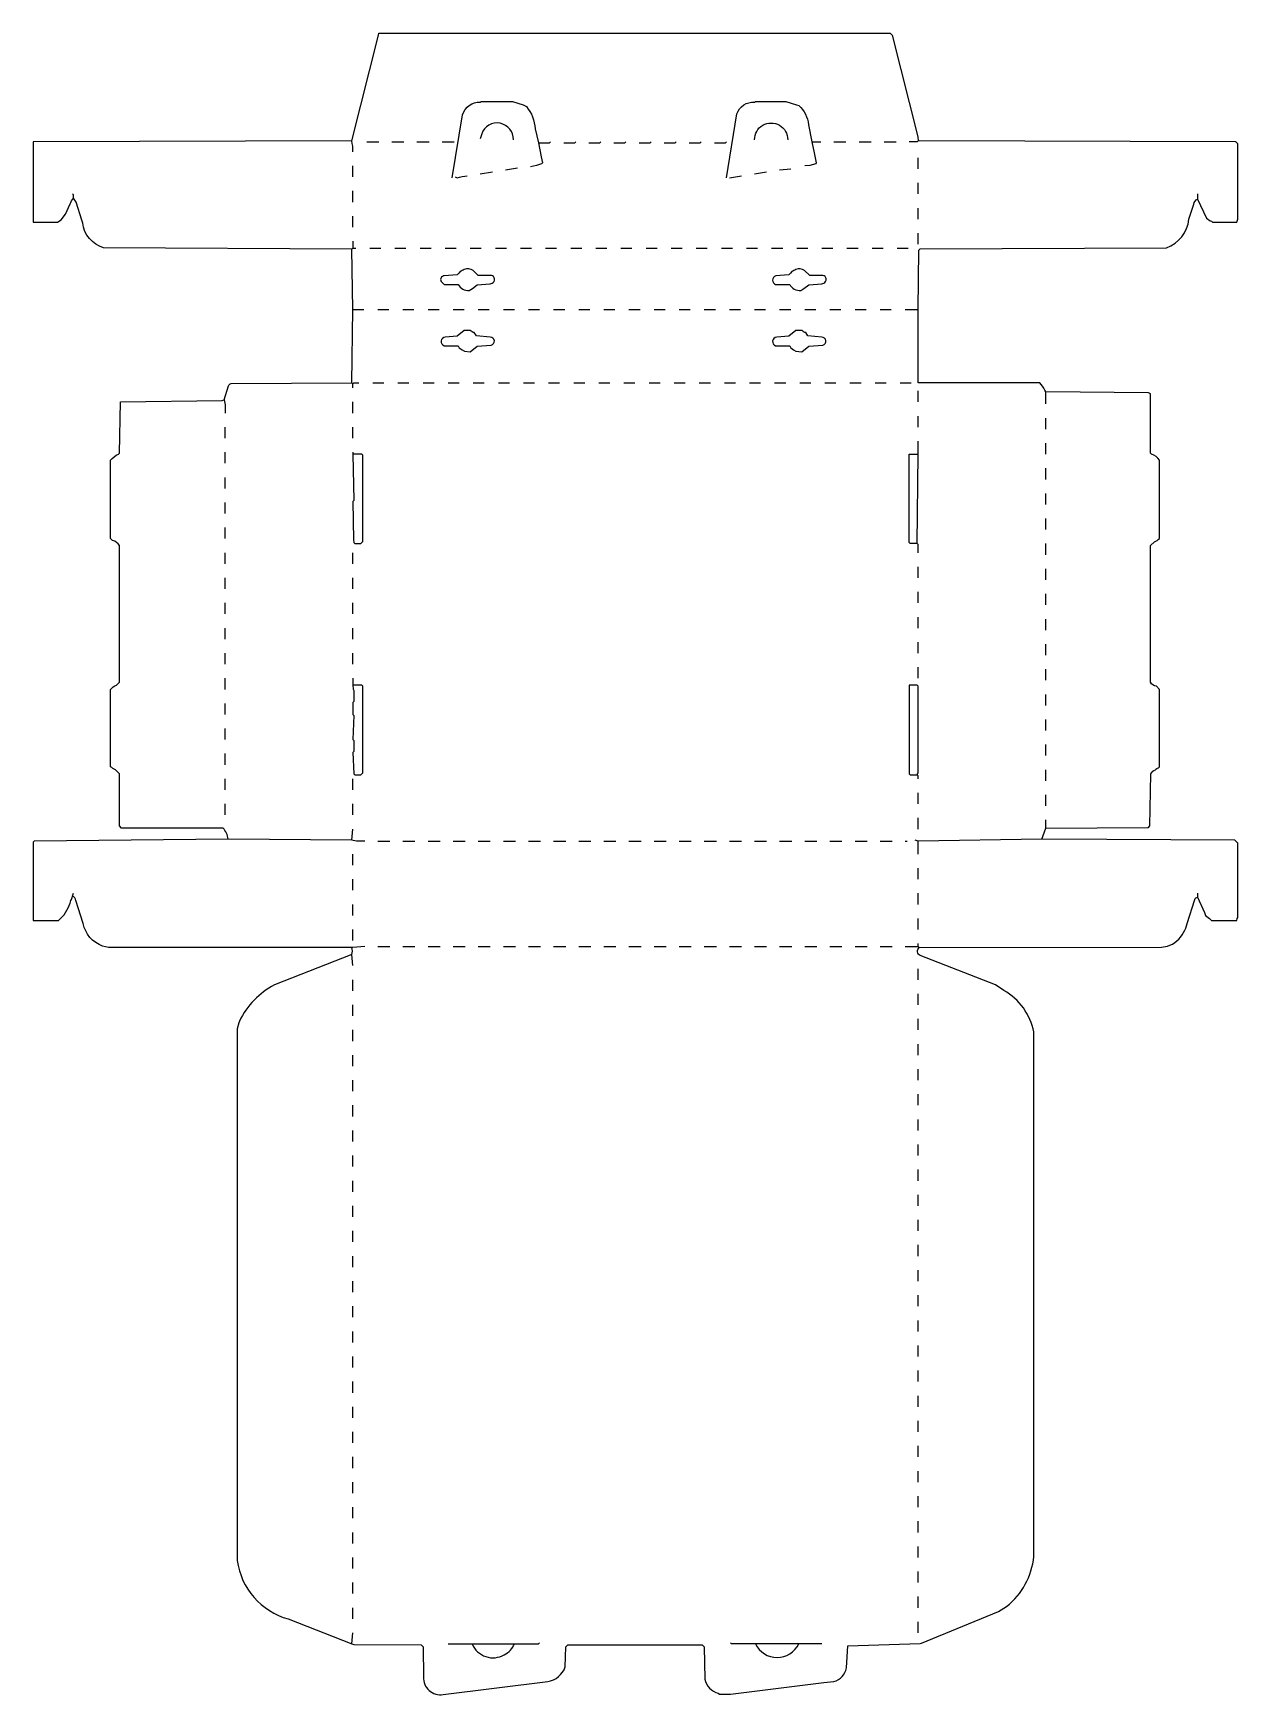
# Model space of a CAD drawing. Extents: x 62 to 1261, y 85 to 1739.
import ezdxf

# ---------------------------------------------------------------- set-up
doc = ezdxf.new("R2010")
doc.units = 0
doc.layers.get('0').update_dxf_attribs({"linetype": 'CONTINUOUS'})

msp = doc.modelspace()

# ---------------------------------------------------------------- linework, layer by layer
at = {"color": 250, "linetype": 'CONTINUOUS'}
for points in [[(379, 1632), (405.7, 1737.1), (406, 1739), (915, 1739), (917, 1737), (942.615385, 1635.923077), (943, 1632)], [(394, 1631), (406, 1631)], [(419, 1631), (431, 1631)], [(444, 1631), (456, 1631)], [(469, 1631), (481, 1631)], [(837, 1631), (846, 1631)], [(859, 1631), (871, 1631)], [(884, 1631), (896, 1631)], [(909, 1631), (921, 1631)], [(943, 1604), (943, 1615)], [(780, 1599), (792, 1601)], [(805, 1603), (816, 1604)], [(943, 1579), (943, 1590)], [(943, 1554), (943, 1565)], [(943, 1529), (943, 1540)], [(397, 1525), (408, 1525)], [(422, 1525), (433, 1525)], [(447, 1525), (458, 1525)], [(472, 1525), (483, 1525)], [(497, 1525), (508, 1525)], [(522, 1525), (533, 1525)], [(547, 1525), (558, 1525)], [(572, 1525), (583, 1525)], [(597, 1525), (608, 1525)], [(622, 1525), (633, 1525)], [(647, 1525), (658, 1525)], [(672, 1525), (683, 1525)], [(697, 1525), (708, 1525)], [(722, 1525), (733, 1525)], [(747, 1525), (758, 1525)], [(772, 1525), (783, 1525)], [(797, 1525), (808, 1525)], [(822, 1525), (833, 1525)], [(847, 1525), (858, 1525)], [(872, 1525), (883, 1525)], [(897, 1525), (908, 1525)], [(922, 1525), (933, 1525)], [(380, 1464), (391, 1464)], [(405, 1464), (416, 1464)], [(430, 1464), (441, 1464)], [(455, 1464), (466, 1464)], [(480, 1464), (491, 1464)], [(505, 1464), (516, 1464)], [(530, 1464), (541, 1464)], [(555, 1464), (566, 1464)], [(580, 1464), (591, 1464)], [(605, 1464), (616, 1464)], [(630, 1464), (641, 1464)], [(655, 1464), (666, 1464)], [(680, 1464), (691, 1464)], [(705, 1464), (716, 1464)], [(730, 1464), (741, 1464)], [(755, 1464), (766, 1464)], [(780, 1464), (791, 1464)], [(805, 1464), (816, 1464)], [(830, 1464), (841, 1464)], [(855, 1464), (866, 1464)], [(880, 1464), (891, 1464)], [(905, 1464), (916, 1464)], [(930, 1464), (943, 1464)], [(400, 1391), (411, 1391)], [(425, 1391), (436, 1391)], [(450, 1391), (461, 1391)], [(475, 1391), (486, 1391)], [(500, 1391), (511, 1391)], [(525, 1391), (536, 1391)], [(550, 1391), (561, 1391)], [(575, 1391), (586, 1391)], [(600, 1391), (611, 1391)], [(625, 1391), (636, 1391)], [(650, 1391), (661, 1391)], [(675, 1391), (686, 1391)], [(700, 1391), (711, 1391)], [(725, 1391), (736, 1391)], [(750, 1391), (761, 1391)], [(775, 1391), (786, 1391)], [(800, 1391), (811, 1391)], [(825, 1391), (836, 1391)], [(850, 1391), (861, 1391)], [(875, 1391), (886, 1391)], [(900, 1391), (911, 1391)], [(925, 1391), (936, 1391)], [(943, 1372), (943, 1383)], [(1070, 1370), (1070, 1382)], [(943, 1347), (943, 1358)], [(1070, 1345), (1070, 1356)], [(943, 1222), (943, 1230), (942, 1231), (943, 1320), (943, 1333)], [(1070, 1320), (1070, 1331)], [(380, 1322), (380, 1320), (381, 1274), (380, 1273), (380.647059, 1234.911765), (381, 1232), (382, 1231), (388, 1231), (390, 1233), (390, 1319), (389, 1320), (380, 1320)], [(942, 1231), (935, 1231), (934, 1232), (934, 1320), (943, 1320)], [(1070, 1295), (1070, 1306)], [(1070, 1270), (1070, 1281)], [(1070, 1245), (1070, 1256)], [(1070, 1220), (1070, 1231)], [(943, 1197), (943, 1208)], [(1070, 1195), (1070, 1206)], [(943, 1172), (943, 1183)], [(1070, 1170), (1070, 1181)], [(943, 1147), (943, 1158)], [(1070, 1145), (1070, 1156)], [(943, 1122), (943, 1133)], [(1070, 1120), (1070, 1131)], [(943, 1097), (943, 1108)], [(1070, 1095), (1070, 1106)], [(943, 997), (943, 1000), (942, 1001), (942.2, 1001.9), (943, 1003), (943, 1089), (942, 1090), (934, 1090), (934, 1002), (935, 1001), (942, 1001)], [(1070, 1070), (1070, 1081)], [(1070, 1045), (1070, 1056)], [(1070, 1020), (1070, 1031)], [(1070, 995), (1070, 1006)], [(943, 972), (943, 983)], [(1070, 970), (1070, 981)], [(943, 947), (943, 958)], [(1066, 937), (1070, 948), (1070, 956)], [(1221, 883), (1221, 879), (1227.8, 863.9), (1229, 861), (1232.846154, 857.769231), (1235, 856), (1260, 856), (1260.3, 857.9), (1261, 859), (1261, 933), (1258, 936), (1066.9, 936.8), (1066, 937), (943, 935), (940, 936)], [(943, 922), (943, 935)], [(943, 897), (943, 908)], [(943, 872), (943, 883)], [(943, 847), (943, 858)], [(943, 830), (943, 833)], [(943, 797), (943, 808)], [(943, 772), (943, 783)], [(943, 747), (943, 758)], [(943, 722), (943, 733)], [(943, 697), (943, 708)], [(943, 672), (943, 683)], [(943, 647), (943, 658)], [(943, 622), (943, 633)], [(943, 597), (943, 608)], [(943, 572), (943, 583)], [(943, 547), (943, 558)], [(943, 522), (943, 533)], [(943, 497), (943, 508)], [(943, 472), (943, 483)], [(943, 447), (943, 458)], [(943, 422), (943, 433)], [(943, 397), (943, 408)], [(943, 372), (943, 383)], [(943, 347), (943, 358)], [(943, 322), (943, 333)], [(943, 297), (943, 308)], [(943, 272), (943, 283)], [(943, 247), (943, 258)], [(943, 222), (943, 233)], [(943, 197), (943, 208)], [(943, 172), (943, 183)], [(943, 147), (943, 158)]]:
    msp.add_lwpolyline(points, dxfattribs=at)
for points in [[(479, 1595), (489.405405, 1657.932432, -0.348147), (506.932432, 1670.405405), (508, 1671), (539, 1671), (549.8, 1667.6), (553, 1666, -0.157718), (561.615385, 1643.923077), (565, 1630), (567.615385, 1615.923077), (569, 1610), (568, 1609), (562.932432, 1607.405405), (557, 1606)], [(752, 1595), (762.384615, 1658.923077, -0.331984), (779.932432, 1670.405405), (781, 1671), (811, 1671), (821.9, 1667.8), (824, 1667, -0.198513), (833.615385, 1647.923077), (837, 1631), (839.384615, 1620.076923), (841.5, 1610), (841, 1609), (834.932432, 1607.405405), (830, 1607)], [(540, 1633, 0.849054), (508.384615, 1638.923077), (507, 1634)], [(780, 1633, -1.008633), (813, 1633)], [(380, 1621, 0.091428), (379, 1632), (62, 1631), (62, 1551), (86, 1551), (89.9, 1553.2), (94.2, 1558.9), (98.7, 1569.1, -0.073385), (102, 1575)], [(1221, 1579), (1221, 1574), (1230, 1555, 0.098514), (1234.9, 1551.8), (1236, 1551), (1260, 1551), (1261, 1554), (1261, 1629), (1259, 1631), (943.9, 1631.8), (943, 1632), (942, 1631), (934, 1631)], [(379, 1391), (380, 1464), (379, 1524), (132.002024, 1525.497959, -0.300602), (111.3, 1550.1), (110.3, 1553.1), (104.6, 1570.8), (102, 1575), (102, 1578), (101, 1579)], [(1070, 948), (1171.995193, 948.495099), (1173.509609, 950.009253), (1174.490391, 1001.990747, -0.201318), (1179, 1006, -0.184026), (1182, 1008), (1183, 1009), (1183, 1086), (1180, 1089, -0.199609), (1174, 1093), (1174, 1229), (1178.1, 1232.8, 0.089283), (1183, 1236), (1183, 1314, 0.214942), (1175, 1320), (1174, 1321), (1174, 1380), (1172.1, 1381.2), (1070, 1382), (1068.8, 1383.9, 0.090711), (1064, 1391), (943, 1391), (943, 1464), (943.49153, 1522.991808), (945.002024, 1524.502041), (1189.997976, 1525.497959, 0.292469), (1212.352941, 1553.911765), (1217.3, 1568.9, -0.269851), (1221, 1574)], [(496, 1483), (499.1, 1484.8), (504.032995, 1488.538071), (516.967005, 1489.461929), (518.9, 1490.2, 0.71919), (518, 1498), (505, 1498), (499.795082, 1502.754098, 0.260846), (491, 1504, -0.120666), (487, 1502), (485.8, 1500.1), (483.967005, 1498.461929), (471.032995, 1497.538071, 0.575571), (468, 1492), (471, 1489), (485, 1489, 0.308304), (496, 1483)], [(826, 1483), (829.1, 1484.8), (834.032995, 1488.538071), (846.967005, 1489.461929), (848.9, 1490.2, 0.71919), (848, 1498), (835, 1498), (829.795082, 1502.754098, 0.260846), (821, 1504, -0.120666), (817, 1502), (815.8, 1500.1), (813.967005, 1498.461929), (801.032995, 1497.538071, 0.721603), (801, 1489), (815, 1489, 0.308304), (826, 1483)], [(497, 1422), (504.030973, 1427.535398), (517.969027, 1428.464602, 0.872977), (516.969027, 1436.535398), (503.14, 1437.98), (501, 1441, -0.120666), (497, 1443), (491, 1443), (483.964706, 1437.458824), (472.035294, 1436.541176, 0.825225), (471, 1428), (485, 1428), (486, 1426), (488.846154, 1423.769231), (491.176471, 1422.705882), (497, 1422)], [(827, 1422), (834.030973, 1427.535398), (847.969027, 1428.464602, 0.872977), (846.969027, 1436.535398), (833.14, 1437.98), (831, 1441, -0.120666), (827, 1443), (821, 1443), (813.964706, 1437.458824), (802.035294, 1436.541176, 0.825225), (801, 1428), (815, 1428), (816, 1426), (818.846154, 1423.769231), (821.176471, 1422.705882), (827, 1422)], [(252, 1374), (256.352941, 1387.911765, -0.205373), (259.004098, 1390.504166), (379, 1391), (380, 1390), (381, 1391), (386, 1391)], [(256, 937, 0.155288), (251, 948), (150, 948), (148, 950), (148, 1002), (144, 1006, -0.078461), (139, 1009), (139, 1086, -0.115932), (144.9, 1090.2), (148, 1093), (148, 1229, 0.208921), (141, 1234), (139, 1236), (139, 1314, -0.137915), (147, 1320), (148, 1321), (149, 1372), (249.995099, 1373.495001), (252, 1374, -0.085202), (253, 1361)], [(392, 935, -0.096159), (379, 936), (256, 937), (63, 935), (62, 934), (62, 856), (87, 856), (89.1, 857.8, 0.149441), (99.3, 875.9, 0.142667), (101, 880), (102, 883)], [(392, 830), (380, 829), (137, 829), (131.067568, 830.405405, -0.2591), (111.7, 852.9), (104.482759, 875.793103, 0.316656), (101, 880)], [(930, 830), (943, 830), (944, 829), (1184.997942, 829.497925), (1190.932432, 830.405405, 0.206517), (1207, 844, 0.076612), (1210.7, 853.1), (1218.3, 876.9, -0.286047), (1221, 879)], [(379, 822), (302.1, 791.8, 0.157937), (267.3, 755.9), (266.7, 754.1), (265, 748), (265, 219, 0.298509), (315.9, 160.8), (379, 136), (381.007243, 135.492541), (448, 135), (450, 133), (450.483368, 103.015593, 0.47692), (470.053846, 85.569231), (574.088235, 98.647059, 0.279379), (591.524887, 113.022624), (592, 133), (593, 134), (594, 135), (728, 135), (730, 133), (730.484404, 101.014679, 0.272456), (743.9, 86.8), (745, 86), (756, 86), (848.95122, 97.439024), (858.955446, 98.445545, 0.285646), (871.523711, 112.021649), (873, 134), (944.9, 136.3), (946.1, 136.8), (1022.9, 168.2), (1030.9, 173.2, 0.203266), (1058, 223), (1058, 745, 0.219021), (1028.153846, 786.230769), (1019.846154, 791.769231), (950.9, 818.8), (945, 821, -0.537548), (944, 829)], [(499, 136, 0.457025), (530.9, 125.2, 0.188173), (541, 136)], [(781, 136, 0.629981), (824, 136)]]:
    msp.add_lwpolyline(points, format="xyb", dxfattribs=at)
at = {"color": 251, "linetype": 'CONTINUOUS'}
for points in [[(565, 1630), (576, 1630), (577, 1631)], [(380, 1596), (380, 1607)], [(380, 1571), (380, 1582)], [(380, 1546), (380, 1557)], [(380, 1386), (380, 1390)], [(380, 1361), (380, 1372)], [(253, 1336), (253, 1347)], [(380, 1336), (380, 1347)], [(253, 1311), (253, 1322)], [(253, 1286), (253, 1297)], [(253, 1261), (253, 1272)], [(253, 1236), (253, 1247)], [(253, 1211), (253, 1222)], [(380, 1211), (380, 1222)], [(253, 1186), (253, 1197)], [(380, 1186), (380, 1197)], [(253, 1161), (253, 1172)], [(380, 1161), (380, 1172)], [(253, 1136), (253, 1147)], [(380, 1136), (380, 1147)], [(253, 1111), (253, 1122)], [(380, 1111), (380, 1122)], [(253, 1086), (253, 1097)], [(253, 1061), (253, 1072)], [(253, 1036), (253, 1047)], [(253, 1011), (253, 1022)], [(253, 986), (253, 997)], [(380, 986), (380, 997)], [(253, 961), (253, 972)], [(380, 961), (380, 972)], [(379, 936), (380, 947)], [(405, 935), (417, 935)], [(430, 935), (442, 935)], [(455, 935), (467, 935)], [(480, 935), (492, 935)], [(505, 935), (517, 935)], [(530, 935), (542, 935)], [(555, 935), (567, 935)], [(580, 935), (592, 935)], [(605, 935), (617, 935)], [(630, 935), (642, 935)], [(655, 935), (667, 935)], [(680, 935), (692, 935)], [(705, 935), (717, 935)], [(730, 935), (742, 935)], [(755, 935), (767, 935)], [(780, 935), (792, 935)], [(805, 935), (817, 935)], [(830, 935), (842, 935)], [(855, 935), (867, 935)], [(880, 935), (892, 935)], [(905, 935), (917, 935)], [(380, 911), (380, 922)], [(380, 886), (380, 897)], [(380, 861), (380, 872)], [(380, 836), (380, 847)], [(405, 830), (417, 830)], [(430, 830), (442, 830)], [(455, 830), (467, 830)], [(480, 830), (492, 830)], [(505, 830), (517, 830)], [(530, 830), (542, 830)], [(555, 830), (567, 830)], [(580, 830), (592, 830)], [(605, 830), (617, 830)], [(630, 830), (642, 830)], [(655, 830), (667, 830)], [(680, 830), (692, 830)], [(705, 830), (717, 830)], [(730, 830), (742, 830)], [(755, 830), (767, 830)], [(780, 830), (792, 830)], [(805, 830), (817, 830)], [(830, 830), (842, 830)], [(855, 830), (867, 830)], [(880, 830), (892, 830)], [(905, 830), (917, 830)], [(380, 786), (380, 797)], [(380, 761), (380, 772)], [(380, 736), (380, 747)], [(380, 711), (380, 722)], [(380, 686), (380, 697)], [(380, 661), (380, 672)], [(380, 636), (380, 647)], [(380, 611), (380, 622)], [(380, 586), (380, 597)], [(380, 561), (380, 572)], [(380, 536), (380, 547)], [(380, 511), (380, 522)], [(380, 486), (380, 497)], [(380, 461), (380, 472)], [(380, 436), (380, 447)], [(380, 411), (380, 422)], [(380, 386), (380, 397)], [(380, 361), (380, 372)], [(380, 336), (380, 347)], [(380, 311), (380, 322)], [(380, 286), (380, 297)], [(380, 261), (380, 272)], [(380, 236), (380, 247)], [(380, 211), (380, 222)], [(380, 186), (380, 197)], [(380, 161), (380, 172)], [(379, 136), (380, 147)], [(475, 136), (565, 136), (566, 137)], [(847, 136), (757, 136), (756, 137)]]:
    msp.add_lwpolyline(points, dxfattribs=at)
at = {"color": 252, "linetype": 'CONTINUOUS'}
for points in [[(590, 1630), (601, 1630), (602, 1631)], [(615, 1630), (626, 1630), (627, 1631)], [(640, 1630), (651, 1630), (652, 1631)], [(665, 1630), (676, 1630), (677, 1631)], [(690, 1630), (701, 1630), (702, 1631)], [(715, 1630), (726, 1630), (727, 1631)], [(740, 1630), (751, 1630), (752, 1631)], [(930, 935), (932, 935)]]:
    msp.add_lwpolyline(points, dxfattribs=at)
at = {"color": 247, "linetype": 'CONTINUOUS'}
for points in [[(532, 1603), (544, 1605)], [(507, 1599), (519, 1601)]]:
    msp.add_lwpolyline(points, dxfattribs=at)
at = {"color": 237, "linetype": 'CONTINUOUS'}
msp.add_lwpolyline([(482, 1596), (484, 1595, -0.063906), (494, 1597)], format="xyb", dxfattribs=at)
at = {"color": 27, "linetype": 'CONTINUOUS'}
for points in [[(755, 1595), (767, 1597)], [(380, 1097), (380, 1090), (380.384615, 1086.076923), (381, 1085), (381, 1074), (380, 1073), (380, 1061), (381, 1060), (380, 1036), (381, 1035), (381, 1024), (380, 1023), (381, 1002), (382, 1001), (388, 1001), (390, 1003), (390, 1089), (389, 1090), (380, 1090)]]:
    msp.add_lwpolyline(points, dxfattribs=at)
at = {"color": 197, "linetype": 'CONTINUOUS'}
msp.add_lwpolyline([(380, 1532), (380, 1525), (379, 1524), (380, 1525), (383, 1525)], dxfattribs=at)
at = {"color": 27, "linetype": 'CONTINUOUS'}
msp.add_lwpolyline([(380, 811), (379, 822, 0.220738), (379, 829)], format="xyb", dxfattribs=at)

doc.saveas('drawing.dxf')
